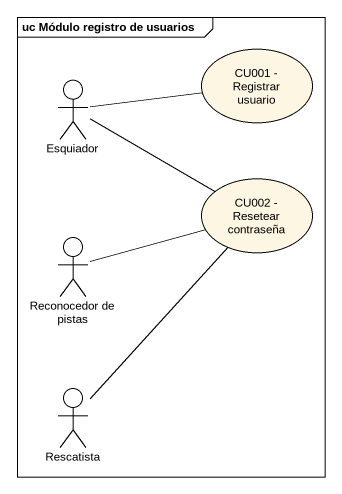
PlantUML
@startuml
mainframe uc Módulo registro de usuarios
usecase "CU001 - Registrar usuario" as CU001_Registrar_usuario
actor Esquiador
usecase "CU002 - Resetear contraseña" as CU002_Resetear_contraseña
actor "Reconocedor de pistas" as Reconocedor_de_pistas
actor Rescatista
Esquiador -right- CU001_Registrar_usuario
Esquiador -right- CU002_Resetear_contraseña
Reconocedor_de_pistas -right- CU002_Resetear_contraseña
Rescatista -up- CU002_Resetear_contraseña
@enduml
